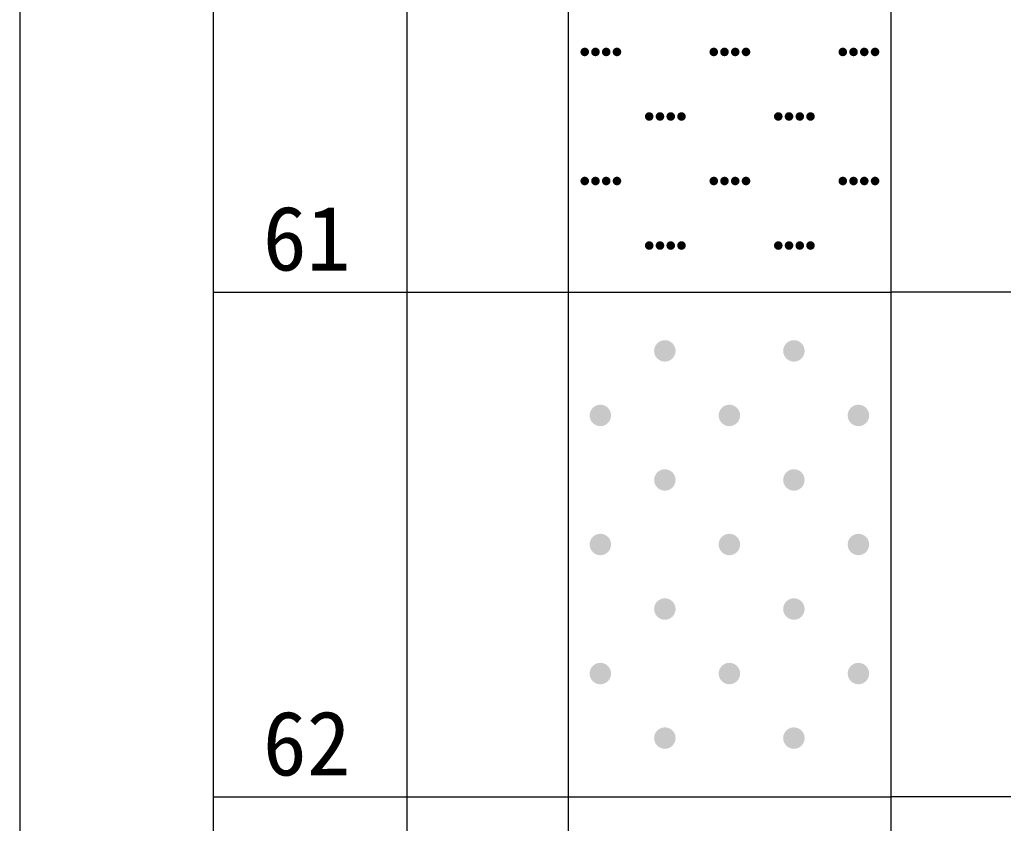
# Model space of a CAD drawing. Header units: inches. Extents: x -27 to 109, y -724 to 26.
# Drawn here: x 14.68 to 20.78, y -329.4 to -324.42 of the extents above; entities that cross this region are included whole.
import ezdxf

# ---------------------------------------------------------------- set-up
doc = ezdxf.new("R2010")
doc.units = ezdxf.units.IN
doc.header["$MEASUREMENT"] = 0
doc.layers.get('0').update_dxf_attribs({"lineweight": 0})
doc.styles.add('宋体', font='')
doc.styles.get('宋体').set_extended_font_data('宋体')

# ---------------------------------------------------------------- blocks, each defined once
blk = doc.blocks.new('lr_block_54')
at = {"true_color": 0x000000}
for points in [[(18.2105, -324.6226), (18.2114, -324.6157), (18.2105, -324.6088), (18.2078, -324.6024), (18.2035, -324.5969), (18.1981, -324.5926), (18.1917, -324.59), (18.1847, -324.589), (18.1778, -324.59), (18.1714, -324.5926), (18.1659, -324.5969), (18.1617, -324.6024), (18.159, -324.6088), (18.1581, -324.6157), (18.159, -324.6226), (18.1617, -324.629), (18.1659, -324.6345), (18.1714, -324.6388), (18.1778, -324.6414), (18.1847, -324.6424), (18.1917, -324.6414), (18.1981, -324.6388), (18.2035, -324.6345), (18.2078, -324.629)], [(18.2771, -324.6226), (18.2781, -324.6157), (18.2771, -324.6088), (18.2745, -324.6024), (18.2702, -324.5969), (18.2647, -324.5926), (18.2583, -324.59), (18.2514, -324.589), (18.2445, -324.59), (18.2381, -324.5926), (18.2326, -324.5969), (18.2283, -324.6024), (18.2257, -324.6088), (18.2247, -324.6157), (18.2257, -324.6226), (18.2283, -324.629), (18.2326, -324.6345), (18.2381, -324.6388), (18.2445, -324.6414), (18.2514, -324.6424), (18.2583, -324.6414), (18.2647, -324.6388), (18.2702, -324.6345), (18.2745, -324.629)], [(18.3438, -324.6226), (18.3447, -324.6157), (18.3438, -324.6088), (18.3411, -324.6024), (18.3369, -324.5969), (18.3314, -324.5926), (18.325, -324.59), (18.3181, -324.589), (18.3111, -324.59), (18.3047, -324.5926), (18.2993, -324.5969), (18.295, -324.6024), (18.2923, -324.6088), (18.2914, -324.6157), (18.2923, -324.6226), (18.295, -324.629), (18.2993, -324.6345), (18.3047, -324.6388), (18.3111, -324.6414), (18.3181, -324.6424), (18.325, -324.6414), (18.3314, -324.6388), (18.3369, -324.6345), (18.3411, -324.629)], [(18.4105, -324.6226), (18.4114, -324.6157), (18.4105, -324.6088), (18.4078, -324.6024), (18.4035, -324.5969), (18.3981, -324.5926), (18.3917, -324.59), (18.3847, -324.589), (18.3778, -324.59), (18.3714, -324.5926), (18.3659, -324.5969), (18.3617, -324.6024), (18.359, -324.6088), (18.3581, -324.6157), (18.359, -324.6226), (18.3617, -324.629), (18.3659, -324.6345), (18.3714, -324.6388), (18.3778, -324.6414), (18.3847, -324.6424), (18.3917, -324.6414), (18.3981, -324.6388), (18.4035, -324.6345), (18.4078, -324.629)], [(19.0105, -324.6226), (19.0114, -324.6157), (19.0105, -324.6088), (19.0078, -324.6024), (19.0035, -324.5969), (18.9981, -324.5926), (18.9917, -324.59), (18.9847, -324.589), (18.9778, -324.59), (18.9714, -324.5926), (18.9659, -324.5969), (18.9617, -324.6024), (18.959, -324.6088), (18.9581, -324.6157), (18.959, -324.6226), (18.9617, -324.629), (18.9659, -324.6345), (18.9714, -324.6388), (18.9778, -324.6414), (18.9847, -324.6424), (18.9917, -324.6414), (18.9981, -324.6388), (19.0035, -324.6345), (19.0078, -324.629)], [(19.0771, -324.6226), (19.0781, -324.6157), (19.0771, -324.6088), (19.0745, -324.6024), (19.0702, -324.5969), (19.0647, -324.5926), (19.0583, -324.59), (19.0514, -324.589), (19.0445, -324.59), (19.0381, -324.5926), (19.0326, -324.5969), (19.0283, -324.6024), (19.0257, -324.6088), (19.0247, -324.6157), (19.0257, -324.6226), (19.0283, -324.629), (19.0326, -324.6345), (19.0381, -324.6388), (19.0445, -324.6414), (19.0514, -324.6424), (19.0583, -324.6414), (19.0647, -324.6388), (19.0702, -324.6345), (19.0745, -324.629)], [(19.1438, -324.6226), (19.1447, -324.6157), (19.1438, -324.6088), (19.1411, -324.6024), (19.1369, -324.5969), (19.1314, -324.5926), (19.125, -324.59), (19.1181, -324.589), (19.1111, -324.59), (19.1047, -324.5926), (19.0993, -324.5969), (19.095, -324.6024), (19.0923, -324.6088), (19.0914, -324.6157), (19.0923, -324.6226), (19.095, -324.629), (19.0993, -324.6345), (19.1047, -324.6388), (19.1111, -324.6414), (19.1181, -324.6424), (19.125, -324.6414), (19.1314, -324.6388), (19.1369, -324.6345), (19.1411, -324.629)], [(19.2105, -324.6226), (19.2114, -324.6157), (19.2105, -324.6088), (19.2078, -324.6024), (19.2035, -324.5969), (19.1981, -324.5926), (19.1917, -324.59), (19.1847, -324.589), (19.1778, -324.59), (19.1714, -324.5926), (19.1659, -324.5969), (19.1617, -324.6024), (19.159, -324.6088), (19.1581, -324.6157), (19.159, -324.6226), (19.1617, -324.629), (19.1659, -324.6345), (19.1714, -324.6388), (19.1778, -324.6414), (19.1847, -324.6424), (19.1917, -324.6414), (19.1981, -324.6388), (19.2035, -324.6345), (19.2078, -324.629)], [(19.8105, -324.6226), (19.8114, -324.6157), (19.8105, -324.6088), (19.8078, -324.6024), (19.8035, -324.5969), (19.7981, -324.5926), (19.7917, -324.59), (19.7847, -324.589), (19.7778, -324.59), (19.7714, -324.5926), (19.7659, -324.5969), (19.7617, -324.6024), (19.759, -324.6088), (19.7581, -324.6157), (19.759, -324.6226), (19.7617, -324.629), (19.7659, -324.6345), (19.7714, -324.6388), (19.7778, -324.6414), (19.7847, -324.6424), (19.7917, -324.6414), (19.7981, -324.6388), (19.8035, -324.6345), (19.8078, -324.629)], [(19.8771, -324.6226), (19.8781, -324.6157), (19.8771, -324.6088), (19.8745, -324.6024), (19.8702, -324.5969), (19.8647, -324.5926), (19.8583, -324.59), (19.8514, -324.589), (19.8445, -324.59), (19.8381, -324.5926), (19.8326, -324.5969), (19.8283, -324.6024), (19.8257, -324.6088), (19.8247, -324.6157), (19.8257, -324.6226), (19.8283, -324.629), (19.8326, -324.6345), (19.8381, -324.6388), (19.8445, -324.6414), (19.8514, -324.6424), (19.8583, -324.6414), (19.8647, -324.6388), (19.8702, -324.6345), (19.8745, -324.629)], [(19.9438, -324.6226), (19.9447, -324.6157), (19.9438, -324.6088), (19.9411, -324.6024), (19.9369, -324.5969), (19.9314, -324.5926), (19.925, -324.59), (19.9181, -324.589), (19.9111, -324.59), (19.9047, -324.5926), (19.8993, -324.5969), (19.895, -324.6024), (19.8923, -324.6088), (19.8914, -324.6157), (19.8923, -324.6226), (19.895, -324.629), (19.8993, -324.6345), (19.9047, -324.6388), (19.9111, -324.6414), (19.9181, -324.6424), (19.925, -324.6414), (19.9314, -324.6388), (19.9369, -324.6345), (19.9411, -324.629)], [(20.0105, -324.6226), (20.0114, -324.6157), (20.0105, -324.6088), (20.0078, -324.6024), (20.0035, -324.5969), (19.9981, -324.5926), (19.9917, -324.59), (19.9847, -324.589), (19.9778, -324.59), (19.9714, -324.5926), (19.9659, -324.5969), (19.9617, -324.6024), (19.959, -324.6088), (19.9581, -324.6157), (19.959, -324.6226), (19.9617, -324.629), (19.9659, -324.6345), (19.9714, -324.6388), (19.9778, -324.6414), (19.9847, -324.6424), (19.9917, -324.6414), (19.9981, -324.6388), (20.0035, -324.6345), (20.0078, -324.629)], [(18.6105, -325.0226), (18.6114, -325.0157), (18.6105, -325.0088), (18.6078, -325.0024), (18.6035, -324.9969), (18.5981, -324.9926), (18.5917, -324.99), (18.5847, -324.989), (18.5778, -324.99), (18.5714, -324.9926), (18.5659, -324.9969), (18.5617, -325.0024), (18.559, -325.0088), (18.5581, -325.0157), (18.559, -325.0226), (18.5617, -325.029), (18.5659, -325.0345), (18.5714, -325.0388), (18.5778, -325.0414), (18.5847, -325.0424), (18.5917, -325.0414), (18.5981, -325.0388), (18.6035, -325.0345), (18.6078, -325.029)], [(18.6771, -325.0226), (18.6781, -325.0157), (18.6771, -325.0088), (18.6745, -325.0024), (18.6702, -324.9969), (18.6647, -324.9926), (18.6583, -324.99), (18.6514, -324.989), (18.6445, -324.99), (18.6381, -324.9926), (18.6326, -324.9969), (18.6283, -325.0024), (18.6257, -325.0088), (18.6247, -325.0157), (18.6257, -325.0226), (18.6283, -325.029), (18.6326, -325.0345), (18.6381, -325.0388), (18.6445, -325.0414), (18.6514, -325.0424), (18.6583, -325.0414), (18.6647, -325.0388), (18.6702, -325.0345), (18.6745, -325.029)], [(18.7438, -325.0226), (18.7447, -325.0157), (18.7438, -325.0088), (18.7411, -325.0024), (18.7369, -324.9969), (18.7314, -324.9926), (18.725, -324.99), (18.7181, -324.989), (18.7111, -324.99), (18.7047, -324.9926), (18.6993, -324.9969), (18.695, -325.0024), (18.6923, -325.0088), (18.6914, -325.0157), (18.6923, -325.0226), (18.695, -325.029), (18.6993, -325.0345), (18.7047, -325.0388), (18.7111, -325.0414), (18.7181, -325.0424), (18.725, -325.0414), (18.7314, -325.0388), (18.7369, -325.0345), (18.7411, -325.029)], [(18.8105, -325.0226), (18.8114, -325.0157), (18.8105, -325.0088), (18.8078, -325.0024), (18.8035, -324.9969), (18.7981, -324.9926), (18.7917, -324.99), (18.7847, -324.989), (18.7778, -324.99), (18.7714, -324.9926), (18.7659, -324.9969), (18.7617, -325.0024), (18.759, -325.0088), (18.7581, -325.0157), (18.759, -325.0226), (18.7617, -325.029), (18.7659, -325.0345), (18.7714, -325.0388), (18.7778, -325.0414), (18.7847, -325.0424), (18.7917, -325.0414), (18.7981, -325.0388), (18.8035, -325.0345), (18.8078, -325.029)], [(19.4105, -325.0226), (19.4114, -325.0157), (19.4105, -325.0088), (19.4078, -325.0024), (19.4035, -324.9969), (19.3981, -324.9926), (19.3917, -324.99), (19.3847, -324.989), (19.3778, -324.99), (19.3714, -324.9926), (19.3659, -324.9969), (19.3617, -325.0024), (19.359, -325.0088), (19.3581, -325.0157), (19.359, -325.0226), (19.3617, -325.029), (19.3659, -325.0345), (19.3714, -325.0388), (19.3778, -325.0414), (19.3847, -325.0424), (19.3917, -325.0414), (19.3981, -325.0388), (19.4035, -325.0345), (19.4078, -325.029)], [(19.4771, -325.0226), (19.4781, -325.0157), (19.4771, -325.0088), (19.4745, -325.0024), (19.4702, -324.9969), (19.4647, -324.9926), (19.4583, -324.99), (19.4514, -324.989), (19.4445, -324.99), (19.4381, -324.9926), (19.4326, -324.9969), (19.4283, -325.0024), (19.4257, -325.0088), (19.4247, -325.0157), (19.4257, -325.0226), (19.4283, -325.029), (19.4326, -325.0345), (19.4381, -325.0388), (19.4445, -325.0414), (19.4514, -325.0424), (19.4583, -325.0414), (19.4647, -325.0388), (19.4702, -325.0345), (19.4745, -325.029)], [(19.5438, -325.0226), (19.5447, -325.0157), (19.5438, -325.0088), (19.5411, -325.0024), (19.5369, -324.9969), (19.5314, -324.9926), (19.525, -324.99), (19.5181, -324.989), (19.5111, -324.99), (19.5047, -324.9926), (19.4993, -324.9969), (19.495, -325.0024), (19.4923, -325.0088), (19.4914, -325.0157), (19.4923, -325.0226), (19.495, -325.029), (19.4993, -325.0345), (19.5047, -325.0388), (19.5111, -325.0414), (19.5181, -325.0424), (19.525, -325.0414), (19.5314, -325.0388), (19.5369, -325.0345), (19.5411, -325.029)], [(19.6105, -325.0226), (19.6114, -325.0157), (19.6105, -325.0088), (19.6078, -325.0024), (19.6035, -324.9969), (19.5981, -324.9926), (19.5917, -324.99), (19.5847, -324.989), (19.5778, -324.99), (19.5714, -324.9926), (19.5659, -324.9969), (19.5617, -325.0024), (19.559, -325.0088), (19.5581, -325.0157), (19.559, -325.0226), (19.5617, -325.029), (19.5659, -325.0345), (19.5714, -325.0388), (19.5778, -325.0414), (19.5847, -325.0424), (19.5917, -325.0414), (19.5981, -325.0388), (19.6035, -325.0345), (19.6078, -325.029)], [(18.2105, -325.4226), (18.2114, -325.4157), (18.2105, -325.4088), (18.2078, -325.4024), (18.2035, -325.3969), (18.1981, -325.3926), (18.1917, -325.39), (18.1847, -325.389), (18.1778, -325.39), (18.1714, -325.3926), (18.1659, -325.3969), (18.1617, -325.4024), (18.159, -325.4088), (18.1581, -325.4157), (18.159, -325.4226), (18.1617, -325.429), (18.1659, -325.4345), (18.1714, -325.4388), (18.1778, -325.4414), (18.1847, -325.4424), (18.1917, -325.4414), (18.1981, -325.4388), (18.2035, -325.4345), (18.2078, -325.429)], [(18.2771, -325.4226), (18.2781, -325.4157), (18.2771, -325.4088), (18.2745, -325.4024), (18.2702, -325.3969), (18.2647, -325.3926), (18.2583, -325.39), (18.2514, -325.389), (18.2445, -325.39), (18.2381, -325.3926), (18.2326, -325.3969), (18.2283, -325.4024), (18.2257, -325.4088), (18.2247, -325.4157), (18.2257, -325.4226), (18.2283, -325.429), (18.2326, -325.4345), (18.2381, -325.4388), (18.2445, -325.4414), (18.2514, -325.4424), (18.2583, -325.4414), (18.2647, -325.4388), (18.2702, -325.4345), (18.2745, -325.429)], [(18.3438, -325.4226), (18.3447, -325.4157), (18.3438, -325.4088), (18.3411, -325.4024), (18.3369, -325.3969), (18.3314, -325.3926), (18.325, -325.39), (18.3181, -325.389), (18.3111, -325.39), (18.3047, -325.3926), (18.2993, -325.3969), (18.295, -325.4024), (18.2923, -325.4088), (18.2914, -325.4157), (18.2923, -325.4226), (18.295, -325.429), (18.2993, -325.4345), (18.3047, -325.4388), (18.3111, -325.4414), (18.3181, -325.4424), (18.325, -325.4414), (18.3314, -325.4388), (18.3369, -325.4345), (18.3411, -325.429)], [(18.4105, -325.4226), (18.4114, -325.4157), (18.4105, -325.4088), (18.4078, -325.4024), (18.4035, -325.3969), (18.3981, -325.3926), (18.3917, -325.39), (18.3847, -325.389), (18.3778, -325.39), (18.3714, -325.3926), (18.3659, -325.3969), (18.3617, -325.4024), (18.359, -325.4088), (18.3581, -325.4157), (18.359, -325.4226), (18.3617, -325.429), (18.3659, -325.4345), (18.3714, -325.4388), (18.3778, -325.4414), (18.3847, -325.4424), (18.3917, -325.4414), (18.3981, -325.4388), (18.4035, -325.4345), (18.4078, -325.429)], [(19.0105, -325.4226), (19.0114, -325.4157), (19.0105, -325.4088), (19.0078, -325.4024), (19.0035, -325.3969), (18.9981, -325.3926), (18.9917, -325.39), (18.9847, -325.389), (18.9778, -325.39), (18.9714, -325.3926), (18.9659, -325.3969), (18.9617, -325.4024), (18.959, -325.4088), (18.9581, -325.4157), (18.959, -325.4226), (18.9617, -325.429), (18.9659, -325.4345), (18.9714, -325.4388), (18.9778, -325.4414), (18.9847, -325.4424), (18.9917, -325.4414), (18.9981, -325.4388), (19.0035, -325.4345), (19.0078, -325.429)], [(19.0771, -325.4226), (19.0781, -325.4157), (19.0771, -325.4088), (19.0745, -325.4024), (19.0702, -325.3969), (19.0647, -325.3926), (19.0583, -325.39), (19.0514, -325.389), (19.0445, -325.39), (19.0381, -325.3926), (19.0326, -325.3969), (19.0283, -325.4024), (19.0257, -325.4088), (19.0247, -325.4157), (19.0257, -325.4226), (19.0283, -325.429), (19.0326, -325.4345), (19.0381, -325.4388), (19.0445, -325.4414), (19.0514, -325.4424), (19.0583, -325.4414), (19.0647, -325.4388), (19.0702, -325.4345), (19.0745, -325.429)], [(19.1438, -325.4226), (19.1447, -325.4157), (19.1438, -325.4088), (19.1411, -325.4024), (19.1369, -325.3969), (19.1314, -325.3926), (19.125, -325.39), (19.1181, -325.389), (19.1111, -325.39), (19.1047, -325.3926), (19.0993, -325.3969), (19.095, -325.4024), (19.0923, -325.4088), (19.0914, -325.4157), (19.0923, -325.4226), (19.095, -325.429), (19.0993, -325.4345), (19.1047, -325.4388), (19.1111, -325.4414), (19.1181, -325.4424), (19.125, -325.4414), (19.1314, -325.4388), (19.1369, -325.4345), (19.1411, -325.429)], [(19.2105, -325.4226), (19.2114, -325.4157), (19.2105, -325.4088), (19.2078, -325.4024), (19.2035, -325.3969), (19.1981, -325.3926), (19.1917, -325.39), (19.1847, -325.389), (19.1778, -325.39), (19.1714, -325.3926), (19.1659, -325.3969), (19.1617, -325.4024), (19.159, -325.4088), (19.1581, -325.4157), (19.159, -325.4226), (19.1617, -325.429), (19.1659, -325.4345), (19.1714, -325.4388), (19.1778, -325.4414), (19.1847, -325.4424), (19.1917, -325.4414), (19.1981, -325.4388), (19.2035, -325.4345), (19.2078, -325.429)], [(19.8105, -325.4226), (19.8114, -325.4157), (19.8105, -325.4088), (19.8078, -325.4024), (19.8035, -325.3969), (19.7981, -325.3926), (19.7917, -325.39), (19.7847, -325.389), (19.7778, -325.39), (19.7714, -325.3926), (19.7659, -325.3969), (19.7617, -325.4024), (19.759, -325.4088), (19.7581, -325.4157), (19.759, -325.4226), (19.7617, -325.429), (19.7659, -325.4345), (19.7714, -325.4388), (19.7778, -325.4414), (19.7847, -325.4424), (19.7917, -325.4414), (19.7981, -325.4388), (19.8035, -325.4345), (19.8078, -325.429)], [(19.8771, -325.4226), (19.8781, -325.4157), (19.8771, -325.4088), (19.8745, -325.4024), (19.8702, -325.3969), (19.8647, -325.3926), (19.8583, -325.39), (19.8514, -325.389), (19.8445, -325.39), (19.8381, -325.3926), (19.8326, -325.3969), (19.8283, -325.4024), (19.8257, -325.4088), (19.8247, -325.4157), (19.8257, -325.4226), (19.8283, -325.429), (19.8326, -325.4345), (19.8381, -325.4388), (19.8445, -325.4414), (19.8514, -325.4424), (19.8583, -325.4414), (19.8647, -325.4388), (19.8702, -325.4345), (19.8745, -325.429)], [(19.9438, -325.4226), (19.9447, -325.4157), (19.9438, -325.4088), (19.9411, -325.4024), (19.9369, -325.3969), (19.9314, -325.3926), (19.925, -325.39), (19.9181, -325.389), (19.9111, -325.39), (19.9047, -325.3926), (19.8993, -325.3969), (19.895, -325.4024), (19.8923, -325.4088), (19.8914, -325.4157), (19.8923, -325.4226), (19.895, -325.429), (19.8993, -325.4345), (19.9047, -325.4388), (19.9111, -325.4414), (19.9181, -325.4424), (19.925, -325.4414), (19.9314, -325.4388), (19.9369, -325.4345), (19.9411, -325.429)], [(20.0105, -325.4226), (20.0114, -325.4157), (20.0105, -325.4088), (20.0078, -325.4024), (20.0035, -325.3969), (19.9981, -325.3926), (19.9917, -325.39), (19.9847, -325.389), (19.9778, -325.39), (19.9714, -325.3926), (19.9659, -325.3969), (19.9617, -325.4024), (19.959, -325.4088), (19.9581, -325.4157), (19.959, -325.4226), (19.9617, -325.429), (19.9659, -325.4345), (19.9714, -325.4388), (19.9778, -325.4414), (19.9847, -325.4424), (19.9917, -325.4414), (19.9981, -325.4388), (20.0035, -325.4345), (20.0078, -325.429)], [(18.6105, -325.8226), (18.6114, -325.8157), (18.6105, -325.8088), (18.6078, -325.8024), (18.6035, -325.7969), (18.5981, -325.7926), (18.5917, -325.79), (18.5847, -325.789), (18.5778, -325.79), (18.5714, -325.7926), (18.5659, -325.7969), (18.5617, -325.8024), (18.559, -325.8088), (18.5581, -325.8157), (18.559, -325.8226), (18.5617, -325.829), (18.5659, -325.8345), (18.5714, -325.8388), (18.5778, -325.8414), (18.5847, -325.8424), (18.5917, -325.8414), (18.5981, -325.8388), (18.6035, -325.8345), (18.6078, -325.829)], [(18.6771, -325.8226), (18.6781, -325.8157), (18.6771, -325.8088), (18.6745, -325.8024), (18.6702, -325.7969), (18.6647, -325.7926), (18.6583, -325.79), (18.6514, -325.789), (18.6445, -325.79), (18.6381, -325.7926), (18.6326, -325.7969), (18.6283, -325.8024), (18.6257, -325.8088), (18.6247, -325.8157), (18.6257, -325.8226), (18.6283, -325.829), (18.6326, -325.8345), (18.6381, -325.8388), (18.6445, -325.8414), (18.6514, -325.8424), (18.6583, -325.8414), (18.6647, -325.8388), (18.6702, -325.8345), (18.6745, -325.829)], [(18.7438, -325.8226), (18.7447, -325.8157), (18.7438, -325.8088), (18.7411, -325.8024), (18.7369, -325.7969), (18.7314, -325.7926), (18.725, -325.79), (18.7181, -325.789), (18.7111, -325.79), (18.7047, -325.7926), (18.6993, -325.7969), (18.695, -325.8024), (18.6923, -325.8088), (18.6914, -325.8157), (18.6923, -325.8226), (18.695, -325.829), (18.6993, -325.8345), (18.7047, -325.8388), (18.7111, -325.8414), (18.7181, -325.8424), (18.725, -325.8414), (18.7314, -325.8388), (18.7369, -325.8345), (18.7411, -325.829)], [(18.8105, -325.8226), (18.8114, -325.8157), (18.8105, -325.8088), (18.8078, -325.8024), (18.8035, -325.7969), (18.7981, -325.7926), (18.7917, -325.79), (18.7847, -325.789), (18.7778, -325.79), (18.7714, -325.7926), (18.7659, -325.7969), (18.7617, -325.8024), (18.759, -325.8088), (18.7581, -325.8157), (18.759, -325.8226), (18.7617, -325.829), (18.7659, -325.8345), (18.7714, -325.8388), (18.7778, -325.8414), (18.7847, -325.8424), (18.7917, -325.8414), (18.7981, -325.8388), (18.8035, -325.8345), (18.8078, -325.829)], [(19.4105, -325.8226), (19.4114, -325.8157), (19.4105, -325.8088), (19.4078, -325.8024), (19.4035, -325.7969), (19.3981, -325.7926), (19.3917, -325.79), (19.3847, -325.789), (19.3778, -325.79), (19.3714, -325.7926), (19.3659, -325.7969), (19.3617, -325.8024), (19.359, -325.8088), (19.3581, -325.8157), (19.359, -325.8226), (19.3617, -325.829), (19.3659, -325.8345), (19.3714, -325.8388), (19.3778, -325.8414), (19.3847, -325.8424), (19.3917, -325.8414), (19.3981, -325.8388), (19.4035, -325.8345), (19.4078, -325.829)], [(19.4771, -325.8226), (19.4781, -325.8157), (19.4771, -325.8088), (19.4745, -325.8024), (19.4702, -325.7969), (19.4647, -325.7926), (19.4583, -325.79), (19.4514, -325.789), (19.4445, -325.79), (19.4381, -325.7926), (19.4326, -325.7969), (19.4283, -325.8024), (19.4257, -325.8088), (19.4247, -325.8157), (19.4257, -325.8226), (19.4283, -325.829), (19.4326, -325.8345), (19.4381, -325.8388), (19.4445, -325.8414), (19.4514, -325.8424), (19.4583, -325.8414), (19.4647, -325.8388), (19.4702, -325.8345), (19.4745, -325.829)], [(19.5438, -325.8226), (19.5447, -325.8157), (19.5438, -325.8088), (19.5411, -325.8024), (19.5369, -325.7969), (19.5314, -325.7926), (19.525, -325.79), (19.5181, -325.789), (19.5111, -325.79), (19.5047, -325.7926), (19.4993, -325.7969), (19.495, -325.8024), (19.4923, -325.8088), (19.4914, -325.8157), (19.4923, -325.8226), (19.495, -325.829), (19.4993, -325.8345), (19.5047, -325.8388), (19.5111, -325.8414), (19.5181, -325.8424), (19.525, -325.8414), (19.5314, -325.8388), (19.5369, -325.8345), (19.5411, -325.829)], [(19.6105, -325.8226), (19.6114, -325.8157), (19.6105, -325.8088), (19.6078, -325.8024), (19.6035, -325.7969), (19.5981, -325.7926), (19.5917, -325.79), (19.5847, -325.789), (19.5778, -325.79), (19.5714, -325.7926), (19.5659, -325.7969), (19.5617, -325.8024), (19.559, -325.8088), (19.5581, -325.8157), (19.559, -325.8226), (19.5617, -325.829), (19.5659, -325.8345), (19.5714, -325.8388), (19.5778, -325.8414), (19.5847, -325.8424), (19.5917, -325.8414), (19.5981, -325.8388), (19.6035, -325.8345), (19.6078, -325.829)]]:
    blk.add_hatch(color=18, dxfattribs=at).paths.add_polyline_path(points, flags=17)
blk = doc.blocks.new('lr_block_55')
at = {"true_color": 0x000000}
for points in [[(18.7461, -326.486), (18.7483, -326.4688), (18.7461, -326.4515), (18.7394, -326.4354), (18.7289, -326.4216), (18.715, -326.411), (18.6989, -326.4044), (18.6817, -326.4021), (18.6645, -326.4044), (18.6483, -326.411), (18.6345, -326.4216), (18.6239, -326.4354), (18.6173, -326.4515), (18.615, -326.4688), (18.6173, -326.486), (18.6239, -326.5021), (18.6345, -326.5159), (18.6483, -326.5265), (18.6645, -326.5331), (18.6817, -326.5354), (18.6989, -326.5331), (18.715, -326.5265), (18.7289, -326.5159), (18.7394, -326.5021)], [(19.5461, -326.486), (19.5483, -326.4688), (19.5461, -326.4515), (19.5394, -326.4354), (19.5289, -326.4216), (19.515, -326.411), (19.4989, -326.4044), (19.4817, -326.4021), (19.4645, -326.4044), (19.4483, -326.411), (19.4345, -326.4216), (19.4239, -326.4354), (19.4173, -326.4515), (19.415, -326.4688), (19.4173, -326.486), (19.4239, -326.5021), (19.4345, -326.5159), (19.4483, -326.5265), (19.4645, -326.5331), (19.4817, -326.5354), (19.4989, -326.5331), (19.515, -326.5265), (19.5289, -326.5159), (19.5394, -326.5021)], [(18.3461, -326.8859), (18.3483, -326.8687), (18.3461, -326.8515), (18.3394, -326.8354), (18.3289, -326.8216), (18.315, -326.811), (18.2989, -326.8043), (18.2817, -326.8021), (18.2645, -326.8043), (18.2483, -326.811), (18.2345, -326.8216), (18.2239, -326.8354), (18.2173, -326.8515), (18.215, -326.8687), (18.2173, -326.8859), (18.2239, -326.9021), (18.2345, -326.916), (18.2483, -326.9265), (18.2645, -326.9332), (18.2817, -326.9354), (18.2989, -326.9332), (18.315, -326.9265), (18.3289, -326.916), (18.3394, -326.9021)], [(19.1461, -326.8859), (19.1483, -326.8687), (19.1461, -326.8515), (19.1394, -326.8354), (19.1289, -326.8216), (19.115, -326.811), (19.0989, -326.8043), (19.0817, -326.8021), (19.0645, -326.8043), (19.0483, -326.811), (19.0345, -326.8216), (19.0239, -326.8354), (19.0173, -326.8515), (19.015, -326.8687), (19.0173, -326.8859), (19.0239, -326.9021), (19.0345, -326.916), (19.0483, -326.9265), (19.0645, -326.9332), (19.0817, -326.9354), (19.0989, -326.9332), (19.115, -326.9265), (19.1289, -326.916), (19.1394, -326.9021)], [(19.9461, -326.8859), (19.9483, -326.8687), (19.9461, -326.8515), (19.9394, -326.8354), (19.9289, -326.8216), (19.915, -326.811), (19.8989, -326.8043), (19.8817, -326.8021), (19.8645, -326.8043), (19.8483, -326.811), (19.8345, -326.8216), (19.8239, -326.8354), (19.8173, -326.8515), (19.815, -326.8687), (19.8173, -326.8859), (19.8239, -326.9021), (19.8345, -326.916), (19.8483, -326.9265), (19.8645, -326.9332), (19.8817, -326.9354), (19.8989, -326.9332), (19.915, -326.9265), (19.9289, -326.916), (19.9394, -326.9021)], [(18.7461, -327.286), (18.7483, -327.2688), (18.7461, -327.2516), (18.7394, -327.2354), (18.7289, -327.2215), (18.715, -327.211), (18.6989, -327.2043), (18.6817, -327.2021), (18.6645, -327.2043), (18.6483, -327.211), (18.6345, -327.2215), (18.6239, -327.2354), (18.6173, -327.2516), (18.615, -327.2688), (18.6173, -327.286), (18.6239, -327.3021), (18.6345, -327.3159), (18.6483, -327.3265), (18.6645, -327.3331), (18.6817, -327.3354), (18.6989, -327.3331), (18.715, -327.3265), (18.7289, -327.3159), (18.7394, -327.3021)], [(19.5461, -327.286), (19.5483, -327.2688), (19.5461, -327.2516), (19.5394, -327.2354), (19.5289, -327.2215), (19.515, -327.211), (19.4989, -327.2043), (19.4817, -327.2021), (19.4645, -327.2043), (19.4483, -327.211), (19.4345, -327.2215), (19.4239, -327.2354), (19.4173, -327.2516), (19.415, -327.2688), (19.4173, -327.286), (19.4239, -327.3021), (19.4345, -327.3159), (19.4483, -327.3265), (19.4645, -327.3331), (19.4817, -327.3354), (19.4989, -327.3331), (19.515, -327.3265), (19.5289, -327.3159), (19.5394, -327.3021)], [(18.3461, -327.6859), (18.3483, -327.6687), (18.3461, -327.6515), (18.3394, -327.6354), (18.3289, -327.6216), (18.315, -327.611), (18.2989, -327.6044), (18.2817, -327.6021), (18.2645, -327.6044), (18.2483, -327.611), (18.2345, -327.6216), (18.2239, -327.6354), (18.2173, -327.6515), (18.215, -327.6687), (18.2173, -327.6859), (18.2239, -327.7021), (18.2345, -327.716), (18.2483, -327.7265), (18.2645, -327.7332), (18.2817, -327.7354), (18.2989, -327.7332), (18.315, -327.7265), (18.3289, -327.716), (18.3394, -327.7021)], [(19.1461, -327.6859), (19.1483, -327.6687), (19.1461, -327.6515), (19.1394, -327.6354), (19.1289, -327.6216), (19.115, -327.611), (19.0989, -327.6044), (19.0817, -327.6021), (19.0645, -327.6044), (19.0483, -327.611), (19.0345, -327.6216), (19.0239, -327.6354), (19.0173, -327.6515), (19.015, -327.6687), (19.0173, -327.6859), (19.0239, -327.7021), (19.0345, -327.716), (19.0483, -327.7265), (19.0645, -327.7332), (19.0817, -327.7354), (19.0989, -327.7332), (19.115, -327.7265), (19.1289, -327.716), (19.1394, -327.7021)], [(19.9461, -327.6859), (19.9483, -327.6687), (19.9461, -327.6515), (19.9394, -327.6354), (19.9289, -327.6216), (19.915, -327.611), (19.8989, -327.6044), (19.8817, -327.6021), (19.8645, -327.6044), (19.8483, -327.611), (19.8345, -327.6216), (19.8239, -327.6354), (19.8173, -327.6515), (19.815, -327.6687), (19.8173, -327.6859), (19.8239, -327.7021), (19.8345, -327.716), (19.8483, -327.7265), (19.8645, -327.7332), (19.8817, -327.7354), (19.8989, -327.7332), (19.915, -327.7265), (19.9289, -327.716), (19.9394, -327.7021)], [(18.7461, -328.086), (18.7483, -328.0688), (18.7461, -328.0516), (18.7394, -328.0354), (18.7289, -328.0215), (18.715, -328.011), (18.6989, -328.0043), (18.6817, -328.0021), (18.6645, -328.0043), (18.6483, -328.011), (18.6345, -328.0215), (18.6239, -328.0354), (18.6173, -328.0516), (18.615, -328.0688), (18.6173, -328.086), (18.6239, -328.1021), (18.6345, -328.1159), (18.6483, -328.1265), (18.6645, -328.1332), (18.6817, -328.1354), (18.6989, -328.1332), (18.715, -328.1265), (18.7289, -328.1159), (18.7394, -328.1021)], [(19.5461, -328.086), (19.5483, -328.0688), (19.5461, -328.0516), (19.5394, -328.0354), (19.5289, -328.0215), (19.515, -328.011), (19.4989, -328.0043), (19.4817, -328.0021), (19.4645, -328.0043), (19.4483, -328.011), (19.4345, -328.0215), (19.4239, -328.0354), (19.4173, -328.0516), (19.415, -328.0688), (19.4173, -328.086), (19.4239, -328.1021), (19.4345, -328.1159), (19.4483, -328.1265), (19.4645, -328.1332), (19.4817, -328.1354), (19.4989, -328.1332), (19.515, -328.1265), (19.5289, -328.1159), (19.5394, -328.1021)], [(18.3461, -328.486), (18.3483, -328.4688), (18.3461, -328.4515), (18.3394, -328.4354), (18.3289, -328.4216), (18.315, -328.411), (18.2989, -328.4044), (18.2817, -328.4021), (18.2645, -328.4044), (18.2483, -328.411), (18.2345, -328.4216), (18.2239, -328.4354), (18.2173, -328.4515), (18.215, -328.4688), (18.2173, -328.486), (18.2239, -328.5021), (18.2345, -328.5159), (18.2483, -328.5265), (18.2645, -328.5331), (18.2817, -328.5354), (18.2989, -328.5331), (18.315, -328.5265), (18.3289, -328.5159), (18.3394, -328.5021)], [(19.1461, -328.486), (19.1483, -328.4688), (19.1461, -328.4515), (19.1394, -328.4354), (19.1289, -328.4216), (19.115, -328.411), (19.0989, -328.4044), (19.0817, -328.4021), (19.0645, -328.4044), (19.0483, -328.411), (19.0345, -328.4216), (19.0239, -328.4354), (19.0173, -328.4515), (19.015, -328.4688), (19.0173, -328.486), (19.0239, -328.5021), (19.0345, -328.5159), (19.0483, -328.5265), (19.0645, -328.5331), (19.0817, -328.5354), (19.0989, -328.5331), (19.115, -328.5265), (19.1289, -328.5159), (19.1394, -328.5021)], [(19.9461, -328.486), (19.9483, -328.4688), (19.9461, -328.4515), (19.9394, -328.4354), (19.9289, -328.4216), (19.915, -328.411), (19.8989, -328.4044), (19.8817, -328.4021), (19.8645, -328.4044), (19.8483, -328.411), (19.8345, -328.4216), (19.8239, -328.4354), (19.8173, -328.4515), (19.815, -328.4688), (19.8173, -328.486), (19.8239, -328.5021), (19.8345, -328.5159), (19.8483, -328.5265), (19.8645, -328.5331), (19.8817, -328.5354), (19.8989, -328.5331), (19.915, -328.5265), (19.9289, -328.5159), (19.9394, -328.5021)], [(18.7461, -328.8859), (18.7483, -328.8687), (18.7461, -328.8515), (18.7394, -328.8354), (18.7289, -328.8216), (18.715, -328.811), (18.6989, -328.8043), (18.6817, -328.8021), (18.6645, -328.8043), (18.6483, -328.811), (18.6345, -328.8216), (18.6239, -328.8354), (18.6173, -328.8515), (18.615, -328.8687), (18.6173, -328.8859), (18.6239, -328.9021), (18.6345, -328.916), (18.6483, -328.9265), (18.6645, -328.9332), (18.6817, -328.9354), (18.6989, -328.9332), (18.715, -328.9265), (18.7289, -328.916), (18.7394, -328.9021)], [(19.5461, -328.8859), (19.5483, -328.8687), (19.5461, -328.8515), (19.5394, -328.8354), (19.5289, -328.8216), (19.515, -328.811), (19.4989, -328.8043), (19.4817, -328.8021), (19.4645, -328.8043), (19.4483, -328.811), (19.4345, -328.8216), (19.4239, -328.8354), (19.4173, -328.8515), (19.415, -328.8687), (19.4173, -328.8859), (19.4239, -328.9021), (19.4345, -328.916), (19.4483, -328.9265), (19.4645, -328.9332), (19.4817, -328.9354), (19.4989, -328.9332), (19.515, -328.9265), (19.5289, -328.916), (19.5394, -328.9021)]]:
    blk.add_hatch(color=18, dxfattribs=at).paths.add_polyline_path(points, flags=17)

msp = doc.modelspace()

# ---------------------------------------------------------------- linework, layer by layer
at = {"linetype": 'Continuous', "lineweight": 15}
for p, q in [((14.6817, 0.8962), (14.6817, -693.5538)), ((15.8817, 0.8962), (15.8817, -693.5538)), ((17.0817, 0.8962), (17.0817, -693.5538)), ((18.0817, -309.5337), (18.0817, -326.1037)), ((20.0817, -309.5337), (20.0817, -326.1037)), ((15.8817, -326.1037), (17.0817, -326.1037)), ((17.0817, -326.1037), (18.0817, -326.1037)), ((18.0817, -326.1037), (20.0817, -326.1037)), ((18.0817, -326.1037), (18.0817, -329.2337)), ((21.0817, -326.1037), (20.0817, -326.1037)), ((20.0817, -326.1037), (20.0817, -329.2337)), ((15.8817, -329.2337), (17.0817, -329.2337)), ((17.0817, -329.2337), (18.0817, -329.2337)), ((18.0817, -329.2337), (20.0817, -329.2337)), ((18.0817, -329.2337), (18.0817, -335.0337)), ((21.0817, -329.2337), (20.0817, -329.2337)), ((20.0817, -329.2337), (20.0817, -335.0337))]:
    msp.add_line(p, q, dxfattribs=at)

# ---------------------------------------------------------------- block references
at = {"color": 7}
for name in ['lr_block_54', 'lr_block_55']:
    msp.add_blockref(name, (0, 0), dxfattribs=at)

# ---------------------------------------------------------------- texts
at = {"style": '宋体'}
for s, p in [('61', (16.1891, -325.9704)), ('62', (16.1891, -329.1004))]:
    msp.add_text(s, height=0.4, dxfattribs=at).set_placement(p)

doc.saveas('drawing.dxf')
